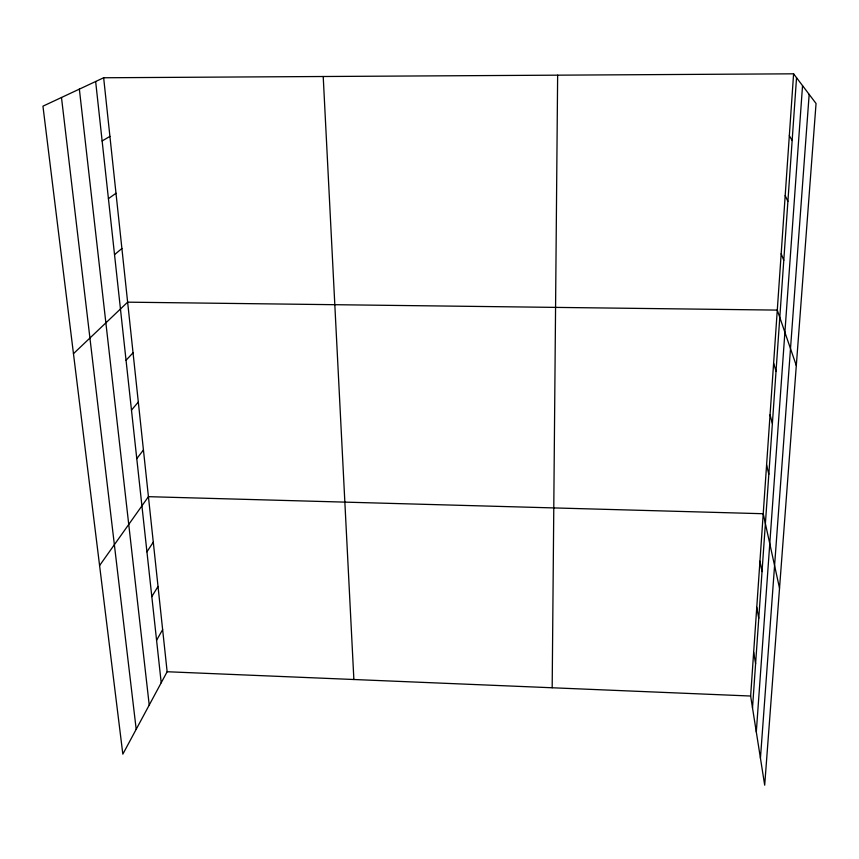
<?xml version="1.0" encoding="UTF-8"?>
<svg xmlns="http://www.w3.org/2000/svg" width="859" height="859" viewBox="0 0 859 859"><rect width="100%" height="100%" fill="white"/><g stroke="black" fill="none" stroke-linecap="round" stroke-linejoin="round"><path stroke-width="1.29" d="M552.176 687.769L557.641 75.173M793.598 73.82L816.05 103.499L764.693 785.18L750.637 696.026L793.598 73.82L103.649 77.761L42.95 106.172L122.837 754.138L167.14 671.738L103.649 77.761M752.505 707.923L796.54 77.707M756.307 731.986L802.542 85.642M760.44 758.207L809.167 94.393M156.574 640.245L162.641 629.636M151.818 596.618L158.024 586.461M146.932 551.832L153.289 542.147M99.58 565.555L148.435 496.674L763.221 513.725L779.532 588.232M136.774 458.642L143.442 449.998M131.481 410.13L138.31 402.044M126.048 360.265L133.048 352.791M73.466 353.683L127.637 302.164L777.277 310.099L796.304 365.547M114.526 254.64L121.903 248.509M108.417 198.654L115.997 193.264M102.124 140.973L109.909 136.377M167.14 671.738L750.637 696.026M789.324 135.679L792.148 140.522M785.18 195.627L787.896 201.339M781.175 253.738L783.784 260.277M773.615 363.207L776.031 371.228M770.051 414.8L772.381 423.487M766.582 464.955L768.837 474.254M759.947 561.163L762.03 571.6M756.758 607.324L758.765 618.276M753.654 652.26L755.598 663.696M61.483 97.496L136.194 729.291M79.361 89.132L149.23 705.067M95.65 81.508L161.213 682.776M323.209 76.505L353.876 679.512"/></g></svg>
